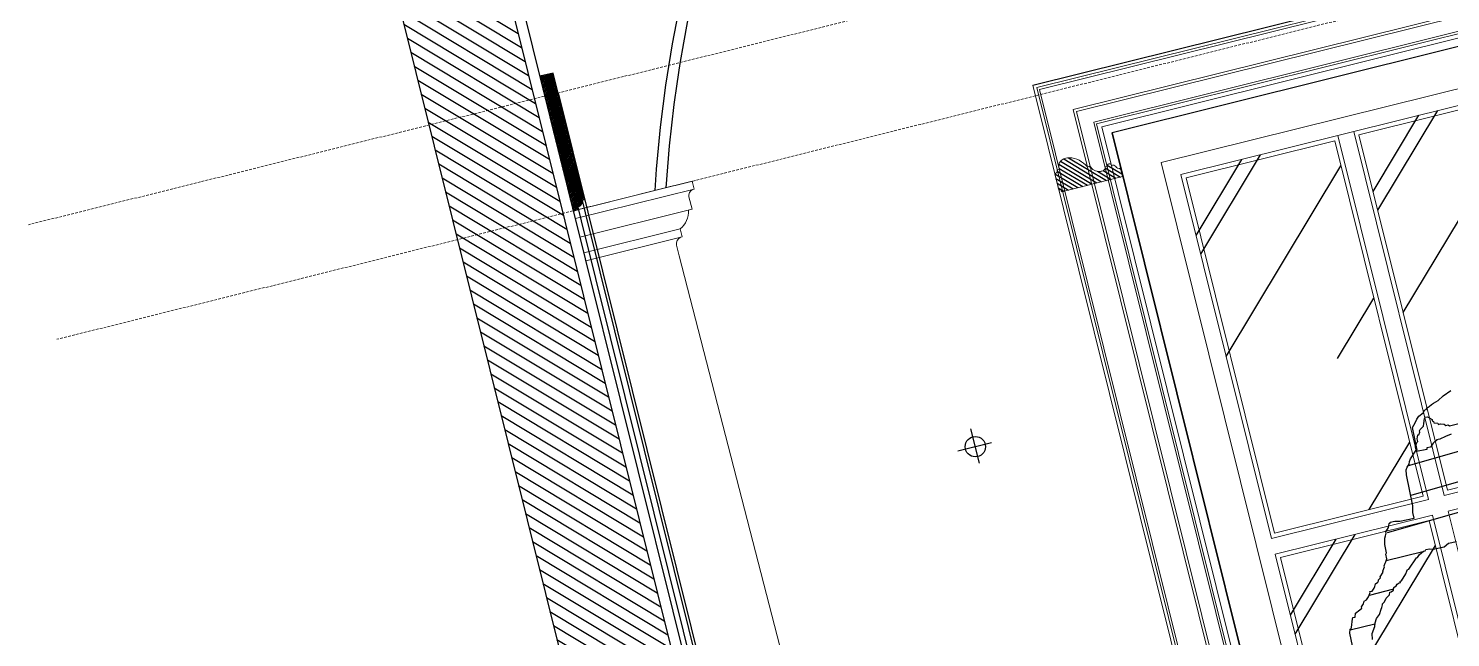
# Model space of a CAD drawing. Header units: inches. Extents: x -207898 to 3408902, y 497526 to 4632928.
# Drawn here: x 248685 to 251303, y 501735 to 502856 of the extents above; entities that cross this region are included whole.
import ezdxf

# ---------------------------------------------------------------- set-up
doc = ezdxf.new("R2010")
doc.units = ezdxf.units.IN
doc.header["$MEASUREMENT"] = 0
doc.linetypes.add('DASHED', pattern=[0.75, 0.5, -0.25])
doc.linetypes.add('HIDDEN', pattern=[0.375, 0.25, -0.125])
for name, color, linetype in [('8', 8, 'Continuous'), ('A-HATCH', 8, 'Continuous'), ('A-Hidden', 8, 'HIDDEN'), ('A-Plaster', 1, 'Continuous'), ('Calliper_stone plaster plan', 31, 'Continuous'), ('Ext.Walls', 31, 'Continuous'), ('Layer1', 1, 'Continuous'), ('Layer3', 7, 'Continuous'), ('Layer7', 8, 'Continuous'), ('WOOD', 23, 'Continuous')]:
    doc.layers.add(name, color=color, linetype=linetype)
doc.layers.add('DIM', color=252, linetype='Continuous', lineweight=35)
doc.layers.add('wood ELEVATION 2', color=32, linetype='Continuous', lineweight=18)

# ---------------------------------------------------------------- blocks, each defined once
blk = doc.blocks.new('section a and b')
at = {"layer": 'Layer7'}
h = blk.add_hatch(dxfattribs=at)
h.set_pattern_fill('ANSI31,_O', color=8, scale=150)
h.set_pattern_definition([(45, (0, 8657.743), (-13.258252, 13.258252), [])])
h.paths.add_polyline_path([(-59047.8, -14854.4), (-59247.8, -14854.4), (-59247.8, -19104.4), (-59047.8, -19104.4)])
h.paths.add_polyline_path([(-63002.4, -14854.4), (-63202.4, -14854.4), (-63202.4, -19104.4), (-63002.4, -19104.4)])
at = {"layer": 'Layer1', "ltscale": 5}
blk.add_lwpolyline([(-59267.8, -14854.4), (-59267.8, -19004.4)], dxfattribs=at)
at = {"layer": 'Layer3', "ltscale": 5}
for p, q in [((-59047.8, -14654.4), (-59047.8, -19304.4)), ((-59247.8, -14854.4), (-59247.8, -19104.4))]:
    blk.add_line(p, q, dxfattribs=at)
blk = doc.blocks.new('Pe56')
for p, q in [((-0.0547, 1.6085), (0.1599, 1.601)), ((-0.0774, 1.5573), (0.1681, 1.5487)), ((-0.0792, 1.5054), (0.2247, 1.4948)), ((0.1713, 1.4471), (0.2382, 1.4471)), ((0.2377, 1.3951), (0.2824, 1.3951)), ((0.2846, 1.3432), (0.3298, 1.3432))]:
    blk.add_line(p, q)
for points in [[(0.3353, 1.2327), (0.3317, 1.3383), (0.329, 1.345), (0.3272, 1.345), (0.3245, 1.3511), (0.3224, 1.3578), (0.3197, 1.3639), (0.3154, 1.3637), (0.3133, 1.3705), (0.3045, 1.3745), (0.3001, 1.3762), (0.3, 1.3787), (0.2956, 1.3828), (0.293, 1.3871), (0.2886, 1.3888), (0.2841, 1.393), (0.2822, 1.3954), (0.2795, 1.3996), (0.2795, 1.4015), (0.2752, 1.4013), (0.2707, 1.4055), (0.2687, 1.4079), (0.2661, 1.4121), (0.2617, 1.4138), (0.2598, 1.4162), (0.2597, 1.4181), (0.2553, 1.4204), (0.2553, 1.4223), (0.2482, 1.4288), (0.2482, 1.4307), (0.2456, 1.4349), (0.2436, 1.4373), (0.2436, 1.4392), (0.2409, 1.4434), (0.239, 1.4458), (0.2364, 1.4501), (0.2361, 1.4587), (0.2342, 1.4605), (0.2336, 1.4759), (0.2308, 1.4864), (0.2288, 1.4906), (0.2262, 1.4949), (0.2261, 1.4973), (0.2197, 1.5033), (0.217, 1.51), (0.2152, 1.5099), (0.2151, 1.5118), (0.2065, 1.5115), (0.1979, 1.5093), (0.1719, 1.5085), (0.1716, 1.519), (0.1687, 1.53), (0.1668, 1.5862), (0.1647, 1.5948), (0.162, 1.599), (0.1576, 1.6032), (0.1556, 1.6075), (0.153, 1.6117), (0.1395, 1.6242), (0.1377, 1.6242), (0.1363, 1.6649), (0.1293, 1.6715), (0.1247, 1.6775), (0.1203, 1.6817), (0.1115, 1.6857), (0.107, 1.6899), (0.1051, 1.6898), (0.1026, 1.6922), (0.0982, 1.6939), (0.0938, 1.6962), (0.0894, 1.6979), (0.0807, 1.7001), (0.07, 1.7059), (0.0543, 1.7122)], [(0.0723, 1.6368), (0.0829, 1.6353), (0.0941, 1.6332), (0.1003, 1.6334), (0.1003, 1.6315), (0.1028, 1.6316), (0.1072, 1.6293), (0.1136, 1.6233), (0.1204, 1.6236), (0.1205, 1.6211), (0.1396, 1.6218), (0.1393, 1.6304), (0.1348, 1.637), (0.1329, 1.6388), (0.1327, 1.6432), (0.13, 1.6499), (0.1282, 1.6498), (0.1255, 1.654), (0.1255, 1.6559), (0.1235, 1.6583), (0.121, 1.6601), (0.1166, 1.6624), (0.1146, 1.6667), (0.1118, 1.6752), (0.1099, 1.677), (0.1056, 1.6769), (0.099, 1.6704), (0.0991, 1.668), (0.0973, 1.6661), (0.0974, 1.6636), (0.0907, 1.6615), (0.0907, 1.659), (0.0864, 1.6589), (0.0803, 1.6568), (0.0779, 1.6543), (0.0736, 1.6541), (0.0718, 1.6522), (0.0545, 1.6516)], [(0.2953, 1.3179), (0.2931, 1.3283), (0.2859, 1.3392), (0.2839, 1.3453), (0.2793, 1.352), (0.2723, 1.3579), (0.2677, 1.3664), (0.2658, 1.3688), (0.2631, 1.3731), (0.2631, 1.3749), (0.2587, 1.3772), (0.2541, 1.3833), (0.2497, 1.3856), (0.2472, 1.3874), (0.2452, 1.3916), (0.2427, 1.3915), (0.2383, 1.3939), (0.2363, 1.3981), (0.2319, 1.3998), (0.2294, 1.4022), (0.225, 1.4039), (0.2231, 1.4039), (0.223, 1.4063), (0.2206, 1.4062), (0.2097, 1.4164), (0.2071, 1.4206), (0.2052, 1.423), (0.2027, 1.4229), (0.1848, 1.4396), (0.183, 1.4396), (0.1785, 1.4438), (0.1697, 1.4478), (0.1672, 1.4477), (0.1653, 1.4495), (0.1585, 1.4493), (0.1524, 1.4472), (0.1326, 1.4465), (0.1238, 1.4506), (0.109, 1.45)]]:
    blk.add_lwpolyline(points)
blk = doc.blocks.new('halfcol')
at = {"layer": 'Ext.Walls', "lineweight": 0}
for p, q in [((162.5, 2500, 0), (-62.7, 2500, 0)), ((162.5, 2500, 0), (162.5, 2485, 0)), ((-62.7, 2485, 0), (162.5, 2485, 0)), ((150, 2473.4, 0), (150, 2450, 0)), ((-62.7, 2450, 0), (150, 2450, 0)), ((-62.7, 2420, 0), (120, 2420, 0)), ((120, 2420, 0), (120, 2405, 0)), ((-62.7, 2405, 0), (120, 2405, 0)), ((106.2, 2392.8, 0), (106.2, 2372.5, 0)), ((106.2, 2372.5, 0), (125, 314.3, 0))]:
    blk.add_line(p, q, dxfattribs=at)
for centre, radius, start, end in [((162.4, 2472.9, 0), 12.4, 104.3334, 177.7434), ((101.9, 2458, 0), 42.1, 295.4128, 349.0305), ((119.5, 2392, 0), 13.3, 102.3171, 176.5798)]:
    blk.add_arc(centre, radius, start, end, dxfattribs=at)
blk = doc.blocks.new('door1')
at = {"layer": 'A-HATCH'}
h = blk.add_hatch(dxfattribs=at)
h.set_pattern_fill('AR-RROOF', color=256, scale=20, angle=45, style=0)
h.set_pattern_definition([(45, (54023.64, -9416.9), (431.0523, 1149.473), [7620, -1016, 2540, -508]), (45, (54321.8, -8759.5), (-836.96, 118.539), [1524, -167.64, 3048, -381]), (45, (53897.9, -8931.94), (1627.2224, 2108.5641), [4064, -711.2, 2032, -508])])
h.paths.add_polyline_path([(394, 2355.7), (104.1, 2355.7), (104.1, 1673.5), (394, 1673.5)])
h = blk.add_hatch(dxfattribs=at)
h.set_pattern_fill('AR-RROOF', color=256, scale=20, angle=45, style=0)
h.set_pattern_definition([(45, (54359.6, -9416.9), (431.0523, 1149.473), [7620, -1016, 2540, -508]), (45, (54657.76, -8759.5), (-836.96, 118.539), [1524, -167.64, 3048, -381]), (45, (54233.9, -8931.94), (1627.2224, 2108.5641), [4064, -711.2, 2032, -508])])
h.paths.add_polyline_path([(730, 2355.7), (440, 2355.7), (440, 1673.5), (730, 1673.5)])
h = blk.add_hatch(dxfattribs=at)
h.set_pattern_fill('AR-RROOF', color=256, scale=20, angle=45, style=0)
h.set_pattern_definition([(45, (54023.64, -10137.1), (431.0523, 1149.473), [7620, -1016, 2540, -508]), (45, (54321.8, -9479.76), (-836.96, 118.539), [1524, -167.64, 3048, -381]), (45, (53897.9, -9652.18), (1627.2224, 2108.5641), [4064, -711.2, 2032, -508])])
h.paths.add_polyline_path([(394, 1635.5), (104.1, 1635.5), (104.1, 953.3), (394, 953.3)])
at = {"layer": 'WOOD', "ltscale": 5}
h = blk.add_hatch(dxfattribs=at)
h.set_pattern_fill('ANSI31', color=256, scale=2, angle=90, style=0)
h.set_pattern_definition([(135, (-2206.35, -17019.6604), (-4.490128, -4.490128), [])])
edge = h.paths.add_edge_path()
edge.add_spline(control_points=[(-109.9, 2419), (-110.4, 2420.7), (-111.3, 2425.8), (-106, 2433.7), (-94.1, 2437.1), (-80.5, 2433.8), (-68.3, 2424.2), (-62.3, 2415.9), (-59.5, 2411.2)], knot_values=[0, 0, 0, 0, 5.415004, 14.845554, 25.171787, 40.963284, 54.877228, 71.203181, 71.203181, 71.203181, 71.203181], degree=3, periodic=0)
edge.add_line((-59.5, 2411.2), (-54.5, 2411.2))
edge.add_spline(control_points=[(-54.5, 2411.2), (-54.3, 2410.5), (-53.3, 2407.3), (-49.4, 2401.6), (-41.8, 2397.3), (-34.6, 2396.5), (-30.3, 2398), (-28.4, 2400.2), (-27.9, 2402), (-27.9, 2403)], knot_values=[0, 0, 0, 0, 2.324395, 10.044553, 19.936108, 27.718662, 30.95963, 33.124227, 36.170003, 36.170003, 36.170003, 36.170003], degree=3, periodic=0)
edge.add_line((-27.9, 2403), (-23.9, 2403))
edge.add_arc((-19.9, 2403), 4, -360, -180, ccw=False)
edge.add_spline(control_points=[(-15.9, 2403), (-14.6, 2403.1), (-12.1, 2402.7), (-9.2, 2400.4), (-8, 2397.4), (-5.4, 2394.3), (-2.5, 2394), (-0.9, 2394)], knot_values=[0, 0, 0, 0, 4.057479, 7.238849, 10.438183, 13.975032, 18.589448, 18.589448, 18.589448, 18.589448], degree=3, periodic=0)
edge.add_line((-0.9, 2394), (-0.9, 2378))
edge.add_line((-0.9, 2378), (-120.9, 2378))
edge.add_line((-120.9, 2378), (-120.9, 2413))
edge.add_arc((-120.9, 2419), 6, -90, 0)
edge.add_line((-114.9, 2419), (-109.9, 2419))
at = {"layer": '8', "ltscale": 5}
blk.add_lwpolyline([(840, 2461), (0, 2461), (0, 0), (840, 0)], close=True, dxfattribs=at)
at = {"layer": 'WOOD', "ltscale": 5, "elevation": 0}
blk.add_lwpolyline([(-120.9, 2581), (860, 2581)], dxfattribs=at)
at = {"layer": 'wood ELEVATION 2'}
for p, q in [((402, 2355.7), (402, 1665.5)), ((432, 2355.7), (432, 1665.5)), ((402, 1635.5), (402, 960.3)), ((432, 1635.5), (432, 960.3))]:
    blk.add_line(p, q, dxfattribs=at)
at = {"layer": 'wood ELEVATION 2', "elevation": 0}
for points in [[(-120.9, 361.3), (-120.9, 2581), (860, 2581)], [(-120.9, 2581), (-120.9, 361.3)], [(-114.9, 361.3), (-114.9, 2575), (860, 2575)], [(-110.5, 361.3), (-110.5, 2570.6), (860, 2570.6)], [(-59.5, 361.3), (-59.5, 2519.6), (860, 2519.6)], [(-54.5, 361.3), (-54.5, 2514.6), (860, 2514.6)], [(-27.9, 361.3), (-27.9, 2488), (860, 2488)], [(-23.9, 361.3), (-23.9, 2484), (860, 2484)], [(-15.9, 361.3), (-15.9, 2476), (860, 2476)], [(-0.9, 361.3), (-0.9, 2461), (860, 2461)]]:
    blk.add_lwpolyline(points, dxfattribs=at)
blk.add_lwpolyline([(-120.9, 2388), (-120.9, 2413.1, 0.421809), (-114.9, 2419), (-109.9, 2419, -0.192449), (-109.5, 2427.9, -0.19809), (-101.2, 2434.9, -0.13619), (-87.7, 2435.2, -0.128315), (-71.4, 2426.3, -0.073849), (-59.5, 2411.3), (-54.5, 2411.3, 0.15485), (-48.9, 2402.1, 0.124032), (-39.8, 2397.4, 0.094818), (-33.8, 2397.1, 0.081091), (-30.9, 2397.9, 0.20766), (-28.2, 2401.3, 0.063312), (-27.9, 2403), (-23.9, 2403, -0.425676), (-19.8, 2407, -0.400162), (-15.9, 2403, -0.316236), (-8.7, 2399.1, 0.101923), (-6.1, 2395.4, 0.175196), (-0.9, 2394), (-0.9, 2378), (-116.9, 2378), (-116.9, 2382), (-120.9, 2382), (-120.9, 2413.1)], format="xyb", dxfattribs=at)
at = {"layer": 'wood ELEVATION 2'}
for points in [[(760, 2385.7), (74, 2385.7), (74, 210), (760, 210)], [(760, 2385.7), (74, 2385.7), (74, 210), (760, 210)], [(112.1, 2347.7), (394, 2347.7), (394, 1673.5), (112.1, 1673.5)], [(440, 2347.7), (722, 2347.7), (722, 1673.5), (440, 1673.5)], [(112.1, 1627.5), (394, 1627.5), (394, 968.3), (112.1, 968.3)]]:
    blk.add_lwpolyline(points, close=True, dxfattribs=at)
for points in [[(402, 1665.5), (104.1, 1665.5), (104.1, 2355.7), (730, 2355.7), (730, 1665.5), (432, 1665.5)], [(402, 960.3), (104.1, 960.3), (104.1, 1635.5), (402, 1635.5)], [(432, 1635.5), (730, 1635.5), (730, 960.3), (432, 960.3)]]:
    blk.add_lwpolyline(points, dxfattribs=at)

msp = doc.modelspace()

# ---------------------------------------------------------------- hatches: boundary and pattern name
at = {"layer": '8'}
h = msp.add_hatch(dxfattribs=at)
h.set_pattern_fill('ANSI31', color=256, scale=20, angle=463.9714, style=0)
h.set_pattern_definition([(58.9714233, (297266.1354, 520692.2722), (2.14227579, -1.28866382), [])])
edge = h.paths.add_edge_path()
edge.add_line((249650.8, 502773.5), (249626.6, 502767.5))
edge.add_line((249626.6, 502767.5), (249688.1, 502520.1))
edge.add_line((249688.1, 502520.1), (249697.8, 502522.5))
edge.add_line((249697.8, 502522.5), (249696.6, 502527.3))
edge.add_arc((249694.2, 502537), 10, -76.0286, 13.9714)
edge.add_line((249703.9, 502539.4), (249708.8, 502540.6))
edge.add_line((249708.8, 502540.6), (249650.8, 502773.5))

# ---------------------------------------------------------------- linework, layer by layer
at = {"layer": 'A-Hidden', "linetype": 'DASHED', "lineweight": 0, "ltscale": 10}
for p, q in [((256104.8, 504340.5, 0), (248684.9, 502494.4, 0)), ((256157.3, 504129.6, 0), (248737.4, 502283.5, 0))]:
    msp.add_line(p, q, dxfattribs=at)
at = {"layer": 'A-Plaster', "elevation": 0}
for points in [[(251099.3, 504541.2, 0.257124), (249837.9, 502557.3, 0.255845)], [(251104.3, 504521.2, 0.255845), (249858.3, 502562.4, 0.946277)]]:
    msp.add_lwpolyline(points, format="xyb", dxfattribs=at)
at = {"layer": 'Calliper_stone plaster plan', "ltscale": 5, "elevation": 0}
msp.add_lwpolyline([(249650.8, 502773.5), (249626.6, 502767.5), (249688.1, 502520.1), (249697.8, 502522.5), (249696.6, 502527.3, 0.414214), (249703.9, 502539.4), (249708.8, 502540.6), (249650.8, 502773.5)], format="xyb", dxfattribs=at)
at = {"layer": 'Calliper_stone plaster plan', "color": 252, "ltscale": 5, "elevation": 0}
for points in [[(250213.3, 500450.6), (249649, 502718.9)], [(249655.1, 502735.8), (250226.6, 500438.5)], [(249659.9, 502737), (250231.5, 500439.7)]]:
    msp.add_lwpolyline(points, dxfattribs=at)
at = {"layer": 'Layer1'}
for p, q in [((250435.7, 502055.8, 0), (250420, 502118.8, 0)), ((250457.7, 502093.2, 0), (250395.9, 502077.9, 0))]:
    msp.add_line(p, q, dxfattribs=at)
msp.add_circle((250428.2, 502085.9, 0), 18.7, dxfattribs=at)

# ---------------------------------------------------------------- block references
at = {"rotation": 13.97142328298569}
msp.add_blockref('door1', (251274.3, 500275.6, 0), dxfattribs=at)
at = {"layer": 'A-Plaster', "rotation": 13.97142328299101}
msp.add_blockref('halfcol', (250352.6, 500109.2, 0), dxfattribs=at)
at = {"layer": 'DIM', "xscale": -1, "rotation": 13.97142328298554}
msp.add_blockref('section a and b', (188188.9, 504226.7, 0), dxfattribs=at)
at = {"layer": 'Layer7', "xscale": -1040, "yscale": 1040, "zscale": 1040, "rotation": 13.97142328298554}
msp.add_blockref('Pe56', (251788.3, 500475.1, 0), dxfattribs=at)

doc.saveas('drawing.dxf')
